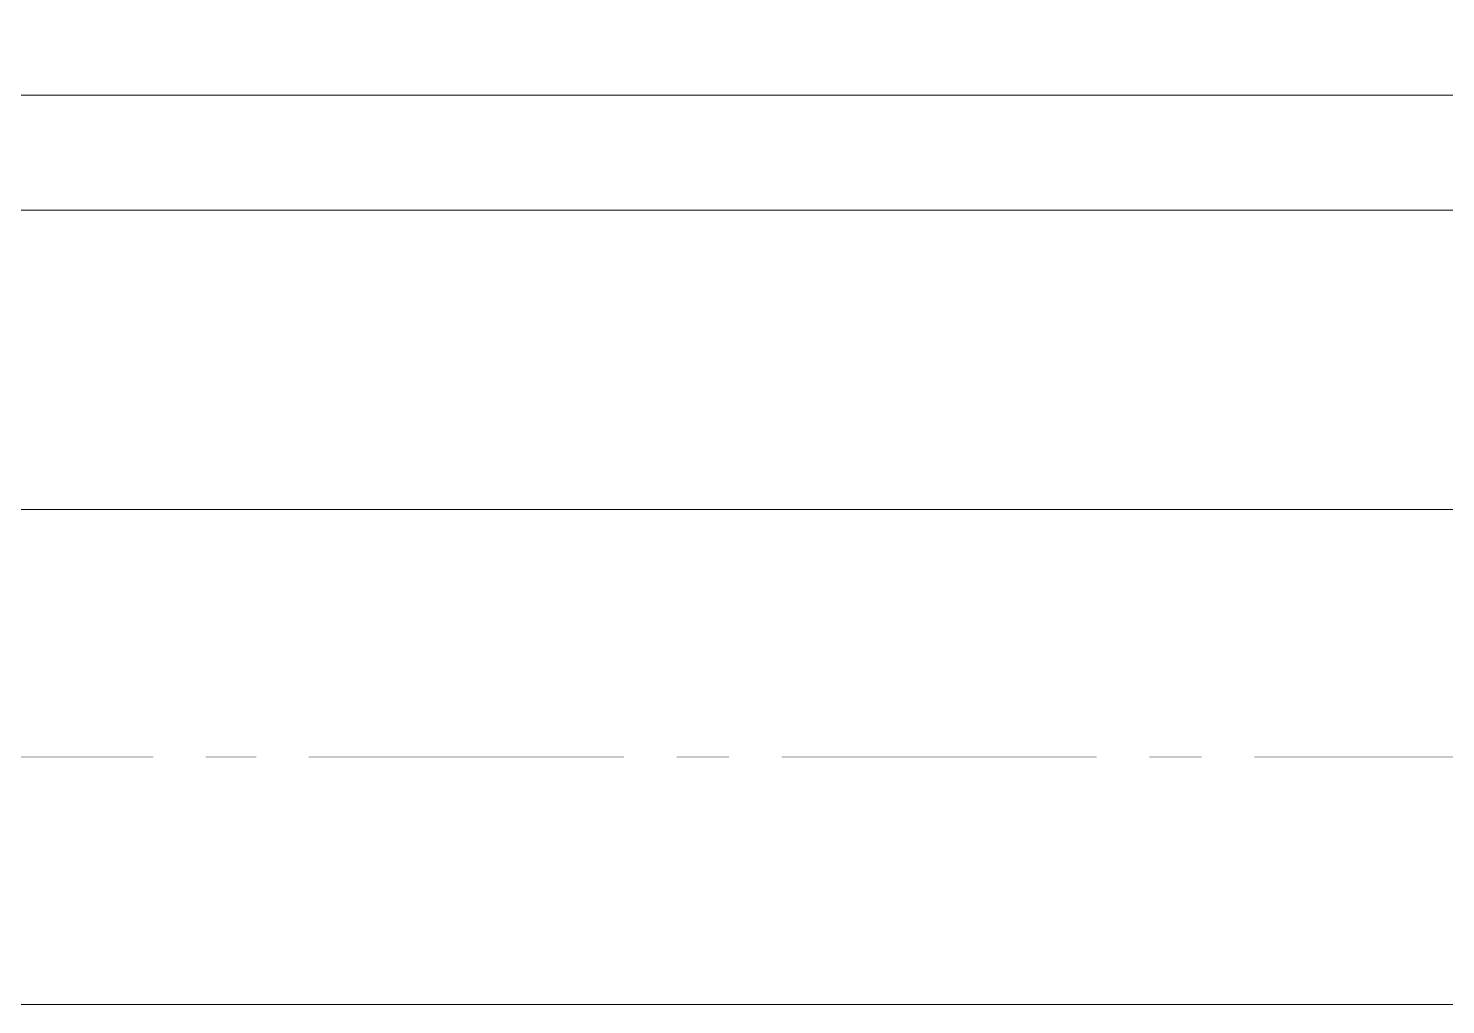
# Model space of a CAD drawing. Header units: millimetres. Extents: x 2315 to 4619, y 1334 to 1897.
# Drawn here: x 3619.02 to 3661.86, y 1603.57 to 1633.07 of the extents above; entities that cross this region are included whole.
import ezdxf

# ---------------------------------------------------------------- set-up
doc = ezdxf.new("R2010")
doc.units = ezdxf.units.MM
doc.layers.add('PDF_站场道路', color=7, linetype='Continuous', true_color=0x957000)
doc.layers.add('PDF_转运站初步方案', color=7, linetype='Continuous', true_color=0x00b85c)

msp = doc.modelspace()

# ---------------------------------------------------------------- hatches: boundary and pattern name
at = {"layer": 'PDF_站场道路', "transparency": 33554559}
for points in [[(3613.263, 1611.084), (3613.263, 1611.023), (3622.792, 1611.023), (3622.792, 1611.084)], [(3624.38, 1611.084), (3624.38, 1611.023), (3625.907, 1611.023), (3625.907, 1611.084)], [(3627.495, 1611.084), (3627.495, 1611.023), (3637.024, 1611.023), (3637.024, 1611.084)], [(3638.612, 1611.084), (3638.612, 1611.023), (3640.2, 1611.023), (3640.2, 1611.084)], [(3641.788, 1611.084), (3641.788, 1611.023), (3651.317, 1611.023), (3651.317, 1611.084)], [(3652.905, 1611.084), (3652.905, 1611.023), (3654.493, 1611.023), (3654.493, 1611.084)], [(3656.081, 1611.084), (3656.081, 1611.023), (3665.61, 1611.023), (3665.61, 1611.084)]]:
    msp.add_hatch(color=256, dxfattribs=at).paths.add_polyline_path(points)

# ---------------------------------------------------------------- linework, layer by layer
at = {"layer": 'PDF_站场道路', "lineweight": 9}
for points in [[(3361.976, 1618.536), (4057.873, 1618.536)], [(3323.922, 1603.571), (4289.309, 1603.571)]]:
    msp.add_lwpolyline(points, dxfattribs=at)
at = {"layer": 'PDF_转运站初步方案', "color": 142, "lineweight": 18, "true_color": 0x00a5dd}
msp.add_lwpolyline([(3498.858, 1633.074), (3502.89, 1633.074), (3500.874, 1633.074), (3500.874, 1631.058), (4068.867, 1631.058)], dxfattribs=at)
at = {"layer": 'PDF_转运站初步方案', "color": 142, "lineweight": 5, "true_color": 0x00a5dd}
msp.add_lwpolyline([(3500.874, 1627.576), (4063.859, 1627.576)], dxfattribs=at)

doc.saveas('drawing.dxf')
